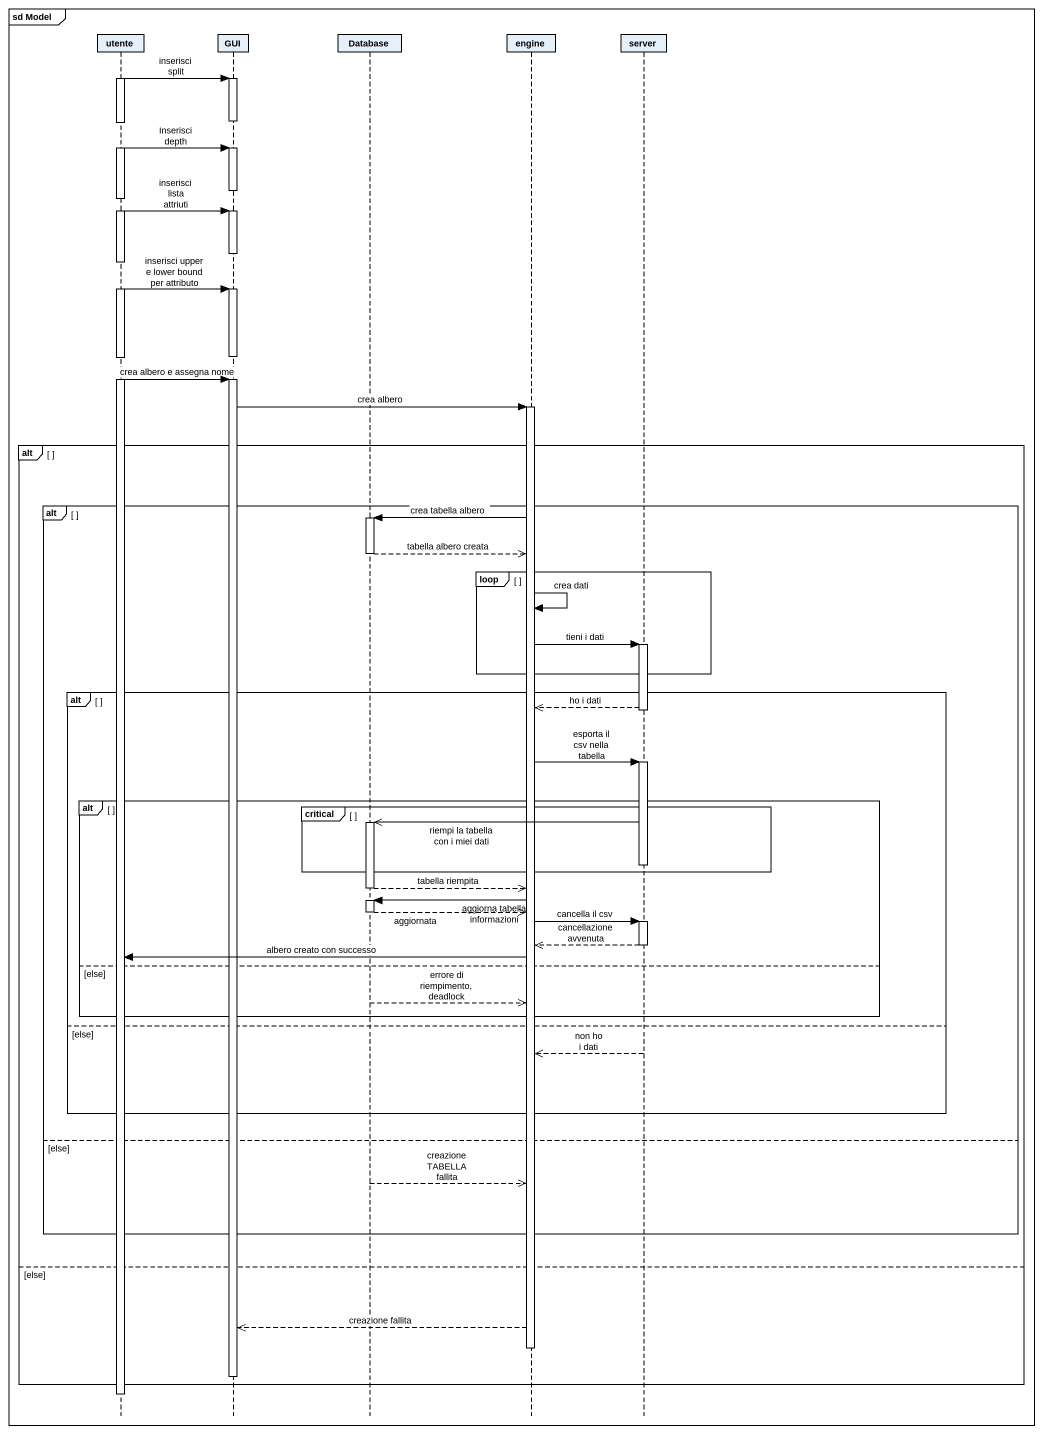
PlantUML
@startuml
mainframe sd Model
hide footbox
participant utente
participant GUI
participant "Database" as Database_
participant engine
participant server

activate utente
utente -> GUI : inserisci split
activate GUI
deactivate GUI
utente -> GUI : Inserisci depth
activate GUI
deactivate GUI
utente -> GUI : inserisci lista attriuti
activate GUI
deactivate GUI
utente -> GUI : inserisci upper e lower bound per attributo
activate GUI
deactivate GUI
utente -> GUI : crea albero e assegna nome
activate GUI
GUI -> engine : crea albero
activate engine
alt
  alt
    engine -> Database_ : crea tabella albero
    activate Database_
    Database_ -->> engine : tabella albero creata
    deactivate Database_
    loop
      engine -> engine : crea dati
      engine -> server : tieni i dati
      activate server
    end
    alt
      server -->> engine : ho i dati
      deactivate server
      engine -> server : esporta il csv nella tabella
      activate server
      alt
        critical
          server ->> Database_ : riempi la tabella con i miei dati
          activate Database_
          deactivate server
        end
        Database_ -->> engine : tabella riempita
        deactivate Database_
        engine -> Database_ : aggiorna tabella informazioni
        activate Database_
        Database_ -->> engine : aggiornata
        deactivate Database_
        engine -> server : cancella il csv
        activate server
        server -->> engine : cancellazione avvenuta
        deactivate server
        engine -> utente : albero creato con successo
      else else
        Database_ -->> engine : errore di riempimento, deadlock
      end
    else else
      server -->> engine : non ho i dati
    end
  else else
    Database_ -->> engine : creazione TABELLA fallita
  end
else else
  engine -->> GUI : creazione fallita
  deactivate engine
  deactivate GUI
end
deactivate utente
@enduml
